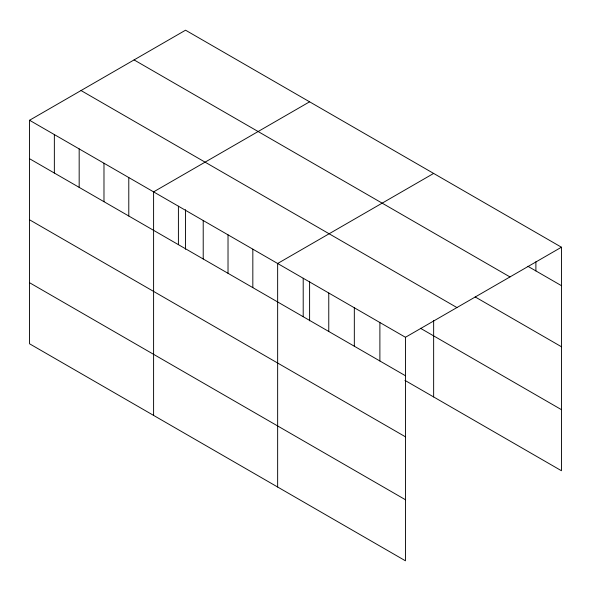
<?xml version="1.0" encoding="UTF-8"?>
<svg xmlns="http://www.w3.org/2000/svg" width="591" height="591" viewBox="0 0 591 591"><rect width="100%" height="100%" fill="white"/><g stroke="black" fill="none" stroke-linecap="round" stroke-linejoin="round"><path stroke-width="0.89" d="M29.55 120.261L405.448 337.284L405.448 560.807L29.55 343.785L29.55 120.261L185.552 30.193L561.45 247.215L561.45 470.739L404.961 380.39M309.603 101.807L153.594 191.876L153.594 415.407M433.646 173.429L277.644 263.49L277.644 487.021M405.448 337.284L561.45 247.215M527.903 266.305L561.45 285.675M134.076 59.913L509.967 276.935M475.179 296.941L561.45 346.747M81.033 90.534L456.924 307.556M420.467 328.271L561.45 409.666M29.55 158.72L405.448 375.743M29.55 219.793L405.448 436.815M29.55 282.712L405.448 499.735M535.889 261.761L535.889 270.914M433.646 320.603L433.646 396.953M379.887 322.523L379.887 360.983M354.327 307.763L354.327 346.223M328.766 293.01L328.766 331.47M309.603 281.331L309.603 320.847M303.205 278.25L303.205 316.71M252.83 249.173L252.83 287.632M228.023 234.849L228.023 273.308M203.215 220.524L203.215 258.984M185.552 209.709L185.552 249.225M178.408 206.2L178.408 244.659M128.786 177.551L128.786 216.01M103.979 163.227L103.979 201.686M79.172 148.902L79.172 187.362M54.357 134.585L54.357 173.045"/></g></svg>
